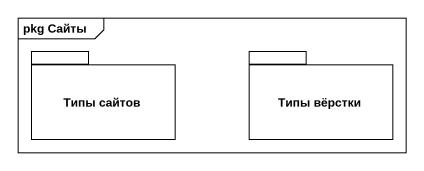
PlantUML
@startuml
mainframe pkg Сайты
package "Типы сайтов" as Типы_сайтов {
}
package "Типы вёрстки" as Типы_вёрстки {
}
@enduml
